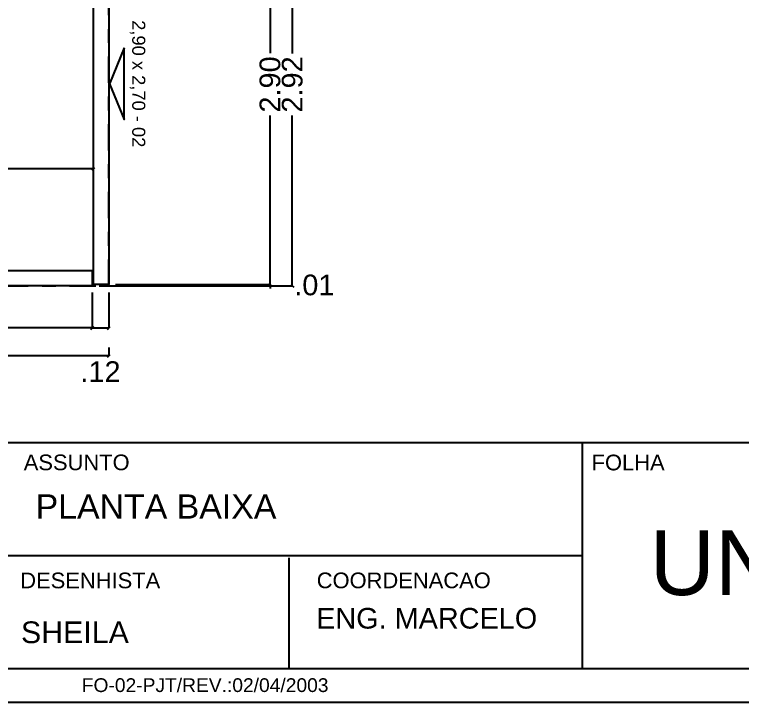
# Model space of a CAD drawing. Extents: x -135.4 to -46.2, y 65.4 to 86.5.
# Drawn here: x -102.43 to -97.15, y 65.36 to 70.35 of the extents above; entities that cross this region are included whole.
import ezdxf
from ezdxf.enums import TextEntityAlignment as Align

# ---------------------------------------------------------------- set-up
doc = ezdxf.new("R2010")
doc.units = 0
doc.header["$LTSCALE"] = 0.25
doc.header["$MEASUREMENT"] = 0
doc.header["$PDMODE"] = 34
doc.linetypes.add('DASHDOT', pattern=[25.4, 12.7, -6.35, 0, -6.35])
doc.layers.get('Defpoints').update_dxf_attribs({"linetype": 'CONTINUOUS'})
for name, color, linetype in [('1', 1, 'CONTINUOUS'), ('cotas', 11, 'CONTINUOUS'), ('LINHAS02', 4, 'CONTINUOUS'), ('LINHAS08', 2, 'CONTINUOUS'), ('paineis', 240, 'CONTINUOUS'), ('PAREDES', 4, 'CONTINUOUS'), ('TEXTO', 3, 'CONTINUOUS'), ('TEXTO1', 3, 'CONTINUOUS'), ('TEXTO5', 5, 'CONTINUOUS')]:
    doc.layers.add(name, color=color, linetype=linetype)
doc.styles.add('Arial', font='ARIAL.TTF')
doc.styles.add('ROMANS', font='ARIAL.TTF')
doc.dimstyles.new('DIM_20', dxfattribs={"dimtxt": 0.15, "dimasz": 0.02, "dimexe": 0, "dimexo": 0.05, "dimgap": 0.03, "dimtad": 0, "dimtoh": 1, "dimzin": 4, "dimdsep": 46, "dimtxsty": 'ROMANS', "dimblk": 'OBLIQUE', "dimcen": 0.03, "dimclrd": 11, "dimclre": 11, "dimclrt": 2, "dimadec": 0, "dimazin": 0, "dimtfac": 1, "dimtmove": 2, "dimatfit": 3, "dimldrblk": 'ORIGIN2', "dimfxl": 0, "dimtolj": 1, "dimtzin": 0, "dimarcsym": 0})

# ---------------------------------------------------------------- blocks, each defined once
blk = doc.blocks.new('P290')
at = {"layer": 'PAREDES'}
blk.add_lwpolyline([(0, 0), (2.9, 0), (2.9, 0.11), (0, 0.11)], close=True, dxfattribs=at)
blk = doc.blocks.new('4')
at = {"layer": 'PAREDES', "rotation": 180}
blk.add_blockref('P290', (2.9, 0.11), dxfattribs=at)
blk = doc.blocks.new('_Oblique')
at = {"layer": 'cotas', "color": 0, "lineweight": -2}
blk.add_line((-0.5, -0.5), (0.5, 0.5), dxfattribs=at)
blk = doc.blocks.new('*D46')
at = {"layer": 'cotas', "color": 11, "lineweight": -2}
for p, q in [((-104.767, 68.3317), (-104.767, 68.0754)), ((-101.867, 68.3317), (-101.867, 68.0754)), ((-104.767, 68.0754), (-103.5429, 68.0754)), ((-101.867, 68.0754), (-103.0912, 68.0754))]:
    blk.add_line(p, q, dxfattribs=at)
at = {"layer": 'Defpoints', "color": 0}
for p in [(-104.767, 68.3817), (-101.867, 68.3817), (-101.867, 68.0754)]:
    blk.add_point(p, dxfattribs=at)
at = {"layer": 'cotas', "color": 11, "lineweight": -2, "xscale": 0.02, "yscale": 0.02, "zscale": 0.02, "rotation": 180}
blk.add_blockref('_Oblique', (-104.767, 68.0754), dxfattribs=at)
at = {"layer": 'cotas', "color": 11, "lineweight": -2, "xscale": 0.02, "yscale": 0.02, "zscale": 0.02}
blk.add_blockref('_Oblique', (-101.867, 68.0754), dxfattribs=at)
at = {"layer": 'cotas', "color": 2, "insert": (-103.317, 68.0754), "char_height": 0.15, "attachment_point": 5, "style": 'ROMANS'}
blk.add_mtext('\\A1;2.90', dxfattribs=at)
blk = doc.blocks.new('_Origin2')
at = {"layer": 'cotas', "color": 0, "lineweight": -2}
blk.add_line((-0.5, 0), (-1, 0), dxfattribs=at)
for radius in [0.5, 0.25]:
    blk.add_circle((0, 0), radius, dxfattribs=at)
blk = doc.blocks.new('*D47')
at = {"layer": 'cotas', "color": 11, "lineweight": -2}
for p, q in [((-101.867, 68.3317), (-101.867, 68.0754)), ((-101.747, 68.3317), (-101.747, 68.0754)), ((-101.867, 68.0754), (-101.747, 68.0754))]:
    blk.add_line(p, q, dxfattribs=at)
at = {"layer": 'Defpoints', "color": 0}
for p in [(-101.867, 68.3817), (-101.747, 68.3817), (-101.747, 68.0754)]:
    blk.add_point(p, dxfattribs=at)
at = {"layer": 'cotas', "color": 11, "lineweight": -2, "xscale": 0.02, "yscale": 0.02, "zscale": 0.02, "rotation": 180}
blk.add_blockref('_Oblique', (-101.867, 68.0754), dxfattribs=at)
at = {"layer": 'cotas', "color": 11, "lineweight": -2, "xscale": 0.02, "yscale": 0.02, "zscale": 0.02}
blk.add_blockref('_Oblique', (-101.747, 68.0754), dxfattribs=at)
at = {"layer": 'cotas', "color": 2, "insert": (-101.807, 67.7591), "char_height": 0.15, "attachment_point": 5, "style": 'ROMANS'}
blk.add_mtext('\\A1;.12', dxfattribs=at)
blk = doc.blocks.new('*D51')
at = {"layer": 'cotas', "color": 11, "lineweight": -2}
for p, q in [((-107.917, 67.9341), (-107.917, 67.8728)), ((-101.747, 67.9341), (-101.747, 67.8728)), ((-107.917, 67.8728), (-105.0572, 67.8728)), ((-101.747, 67.8728), (-104.6068, 67.8728))]:
    blk.add_line(p, q, dxfattribs=at)
at = {"layer": 'Defpoints', "color": 0}
for p in [(-107.917, 67.9841), (-101.747, 67.9841), (-107.917, 67.8728)]:
    blk.add_point(p, dxfattribs=at)
at = {"layer": 'cotas', "color": 11, "lineweight": -2, "xscale": 0.02, "yscale": 0.02, "zscale": 0.02, "rotation": 180}
blk.add_blockref('_Oblique', (-107.917, 67.8728), dxfattribs=at)
at = {"layer": 'cotas', "color": 11, "lineweight": -2, "xscale": 0.02, "yscale": 0.02, "zscale": 0.02}
blk.add_blockref('_Oblique', (-101.747, 67.8728), dxfattribs=at)
at = {"layer": 'cotas', "color": 2, "insert": (-104.832, 67.8728), "char_height": 0.15, "attachment_point": 5, "style": 'ROMANS'}
blk.add_mtext('\\A1;6.17', dxfattribs=at)
blk = doc.blocks.new('*D55')
at = {"layer": 'cotas', "color": 11, "lineweight": -2}
for p, q in [((-101.817, 68.3817), (-100.5769, 68.3817)), ((-101.697, 68.3917), (-100.5769, 68.3917)), ((-100.5769, 68.3917), (-100.5769, 68.4117)), ((-100.5769, 68.3817), (-100.5769, 68.3917)), ((-100.5769, 68.3817), (-100.5769, 68.3617))]:
    blk.add_line(p, q, dxfattribs=at)
at = {"layer": 'Defpoints', "color": 0}
for p in [(-101.867, 68.3817), (-101.747, 68.3917), (-100.5769, 68.3917)]:
    blk.add_point(p, dxfattribs=at)
at = {"layer": 'cotas', "color": 11, "lineweight": -2, "xscale": 0.02, "yscale": 0.02, "zscale": 0.02}
for p, rotation in [((-100.5769, 68.3917), 270), ((-100.5769, 68.3817), 90)]:
    blk.add_blockref('_Oblique', p, dxfattribs=dict(at, rotation=rotation))
at = {"layer": 'cotas', "color": 2, "insert": (-100.2555, 68.3867), "char_height": 0.15, "attachment_point": 5, "style": 'ROMANS'}
blk.add_mtext('\\A1;.01', dxfattribs=at)
blk = doc.blocks.new('*D56')
at = {"layer": 'cotas', "color": 11, "lineweight": -2}
for p, q in [((-101.697, 71.2917), (-100.5769, 71.2917)), ((-100.5769, 71.2917), (-100.5769, 70.0676)), ((-100.5769, 68.3917), (-100.5769, 69.6159)), ((-101.697, 68.3917), (-100.5769, 68.3917))]:
    blk.add_line(p, q, dxfattribs=at)
at = {"layer": 'Defpoints', "color": 0}
for p in [(-101.747, 71.2917), (-100.5769, 71.2917), (-101.747, 68.3917)]:
    blk.add_point(p, dxfattribs=at)
at = {"layer": 'cotas', "color": 11, "lineweight": -2, "xscale": 0.02, "yscale": 0.02, "zscale": 0.02}
for p, rotation in [((-100.5769, 71.2917), 90), ((-100.5769, 68.3917), 270)]:
    blk.add_blockref('_Oblique', p, dxfattribs=dict(at, rotation=rotation))
at = {"layer": 'cotas', "color": 2, "insert": (-100.5769, 69.8417), "char_height": 0.15, "attachment_point": 5, "rotation": 90, "style": 'ROMANS'}
blk.add_mtext('\\A1;2.90', dxfattribs=at)
blk = doc.blocks.new('*D57')
at = {"layer": 'cotas', "color": 11, "lineweight": -2}
for p, q in [((-101.6361, 71.3017), (-100.4155, 71.3017)), ((-100.4155, 71.3017), (-100.4155, 70.0671)), ((-100.4155, 68.3817), (-100.4155, 69.6164)), ((-101.6361, 68.3817), (-100.4155, 68.3817))]:
    blk.add_line(p, q, dxfattribs=at)
at = {"layer": 'Defpoints', "color": 0}
for p in [(-101.6861, 71.3017), (-100.4155, 71.3017), (-101.6861, 68.3817)]:
    blk.add_point(p, dxfattribs=at)
at = {"layer": 'cotas', "color": 11, "lineweight": -2, "xscale": 0.02, "yscale": 0.02, "zscale": 0.02}
for p, rotation in [((-100.4155, 71.3017), 90), ((-100.4155, 68.3817), 270)]:
    blk.add_blockref('_Oblique', p, dxfattribs=dict(at, rotation=rotation))
at = {"layer": 'cotas', "color": 2, "insert": (-100.4155, 69.8417), "char_height": 0.15, "attachment_point": 5, "rotation": 90, "style": 'ROMANS'}
blk.add_mtext('\\A1;2.92', dxfattribs=at)
blk = doc.blocks.new('*D81')
at = {"layer": 'cotas', "color": 11, "lineweight": -2}
for p, q in [((-104.777, 68.8913), (-104.777, 69.2303)), ((-104.777, 69.2303), (-103.5423, 69.2303)), ((-101.857, 69.2303), (-103.0917, 69.2303)), ((-101.857, 69.1875), (-101.857, 69.2303))]:
    blk.add_line(p, q, dxfattribs=at)
at = {"layer": 'Defpoints', "color": 0}
for p in [(-101.857, 69.2303), (-101.857, 69.1375), (-104.777, 68.8413)]:
    blk.add_point(p, dxfattribs=at)
at = {"layer": 'cotas', "color": 11, "lineweight": -2, "xscale": 0.02, "yscale": 0.02, "zscale": 0.02, "rotation": 180}
blk.add_blockref('_Oblique', (-104.777, 69.2303), dxfattribs=at)
at = {"layer": 'cotas', "color": 11, "lineweight": -2, "xscale": 0.02, "yscale": 0.02, "zscale": 0.02}
blk.add_blockref('_Oblique', (-101.857, 69.2303), dxfattribs=at)
at = {"layer": 'cotas', "color": 2, "insert": (-103.317, 69.2303), "char_height": 0.15, "attachment_point": 5, "style": 'ROMANS'}
blk.add_mtext('\\A1;2.92', dxfattribs=at)

msp = doc.modelspace()

# ---------------------------------------------------------------- linework, layer by layer
at = {"layer": '1', "linetype": 'DASHDOT', "ltscale": 0.06}
msp.add_lwpolyline([(-107.917, 68.3817), (-101.747, 68.3817), (-101.747, 71.3017), (-97.977, 71.3017), (-97.977, 74.3817), (-106.057, 74.3817), (-106.057, 71.4117), (-107.917, 71.4117)], close=True, dxfattribs=at)
at = {"layer": 'LINHAS02'}
msp.add_line((-112.6177, 67.2459), (-96.0538, 67.2459), dxfattribs=at)
msp.add_lwpolyline([(-89.5189, 65.6037), (-112.6177, 65.6037), (-112.6177, 81.3585), (-89.5189, 81.3585)], close=True, dxfattribs=at)
at = {"layer": 'LINHAS08'}
for p, q in [((-98.3106, 65.6037), (-98.3106, 67.2459)), ((-102.6587, 66.4248), (-98.3106, 66.4248)), ((-100.4409, 66.4084), (-100.4409, 65.6037))]:
    msp.add_line(p, q, dxfattribs=at)
msp.add_lwpolyline([(-89.2749, 65.3597), (-112.8617, 65.3597), (-112.8617, 81.6025), (-89.2749, 81.6025)], close=True, dxfattribs=at)
at = {"layer": 'paineis', "color": 4}
msp.add_lwpolyline([(-101.635, 70.1066), (-101.7409, 69.8466), (-101.7409, 69.8466), (-101.635, 69.5866)], close=True, dxfattribs=at)

# ---------------------------------------------------------------- block references
at = {"layer": 'PAREDES', "xscale": -1}
for name, p, rotation in [('4', (-101.747, 71.2917), 90), ('P290', (-104.767, 68.4917), 180)]:
    msp.add_blockref(name, p, dxfattribs=dict(at, rotation=rotation))

# ---------------------------------------------------------------- texts
at = {"layer": 'TEXTO', "style": 'Arial'}
for s, height, p in [('PLANTA BAIXA ', 0.175786, (-102.2774, 66.693)), ('ENG. MARCELO', 0.149696, (-100.2424, 65.8954)), ('SHEILA', 0.15757, (-102.3838, 65.7897))]:
    msp.add_text(s, height=height, dxfattribs=at).set_placement(p)
at = {"layer": 'TEXTO1', "color": 2, "style": 'Arial'}
msp.add_text('2,90 x 2,70 - 02', height=0.095, rotation=270, dxfattribs=at).set_placement((-101.5376, 69.8466), align=Align.MIDDLE)
for s, height, p in [('ASSUNTO', 0.11377, (-102.3637, 67.044)), ('FOLHA', 0.11377, (-98.2443, 67.0431)), ('DESENHISTA', 0.11377, (-102.389, 66.1876)), ('COORDENACAO', 0.113769, (-100.2383, 66.1881)), ('FO-02-PJT/REV.:02/04/2003', 0.099797, (-101.9428, 65.4353))]:
    msp.add_text(s, height=height, dxfattribs=at).set_placement(p)
at = {"layer": 'TEXTO5', "style": 'Arial'}
msp.add_text('UN', height=0.4693, dxfattribs=at).set_placement((-97.8233, 66.1385))

# ---------------------------------------------------------------- dimensions: what is measured, and where the dimension line sits
at = {"layer": 'cotas'}
for base, p1, p2, picture, middle in [((-100.5769, 71.2917), (-101.747, 68.3917), (-101.747, 71.2917), '*D56', (-100.5769, 69.8417)), ((-100.4155, 71.3017), (-101.6861, 68.3817), (-101.6861, 71.3017), '*D57', (-100.4155, 69.8417)), ((-100.5769, 68.3917), (-101.867, 68.3817), (-101.747, 68.3917), '*D55', (-100.2555, 68.3867))]:
    dim = msp.add_linear_dim(base=base, p1=p1, p2=p2, angle=270, dimstyle='DIM_20', dxfattribs=at)
    dim.commit()
    dim.dimension.update_dxf_attribs({"geometry": picture, "text_midpoint": middle})
for base, p1, p2, picture, middle in [((-101.857, 69.2303), (-104.777, 68.8413), (-101.857, 69.1375), '*D81', (-103.317, 69.2303)), ((-101.867, 68.0754), (-104.767, 68.3817), (-101.867, 68.3817), '*D46', (-103.317, 68.0754)), ((-101.747, 68.0754), (-101.867, 68.3817), (-101.747, 68.3817), '*D47', (-101.807, 67.7591)), ((-107.917, 67.8728), (-101.747, 67.9841), (-107.917, 67.9841), '*D51', (-104.832, 67.8728))]:
    dim = msp.add_linear_dim(base=base, p1=p1, p2=p2, dimstyle='DIM_20', dxfattribs=at)
    dim.commit()
    dim.dimension.update_dxf_attribs({"geometry": picture, "text_midpoint": middle})

doc.saveas('drawing.dxf')
